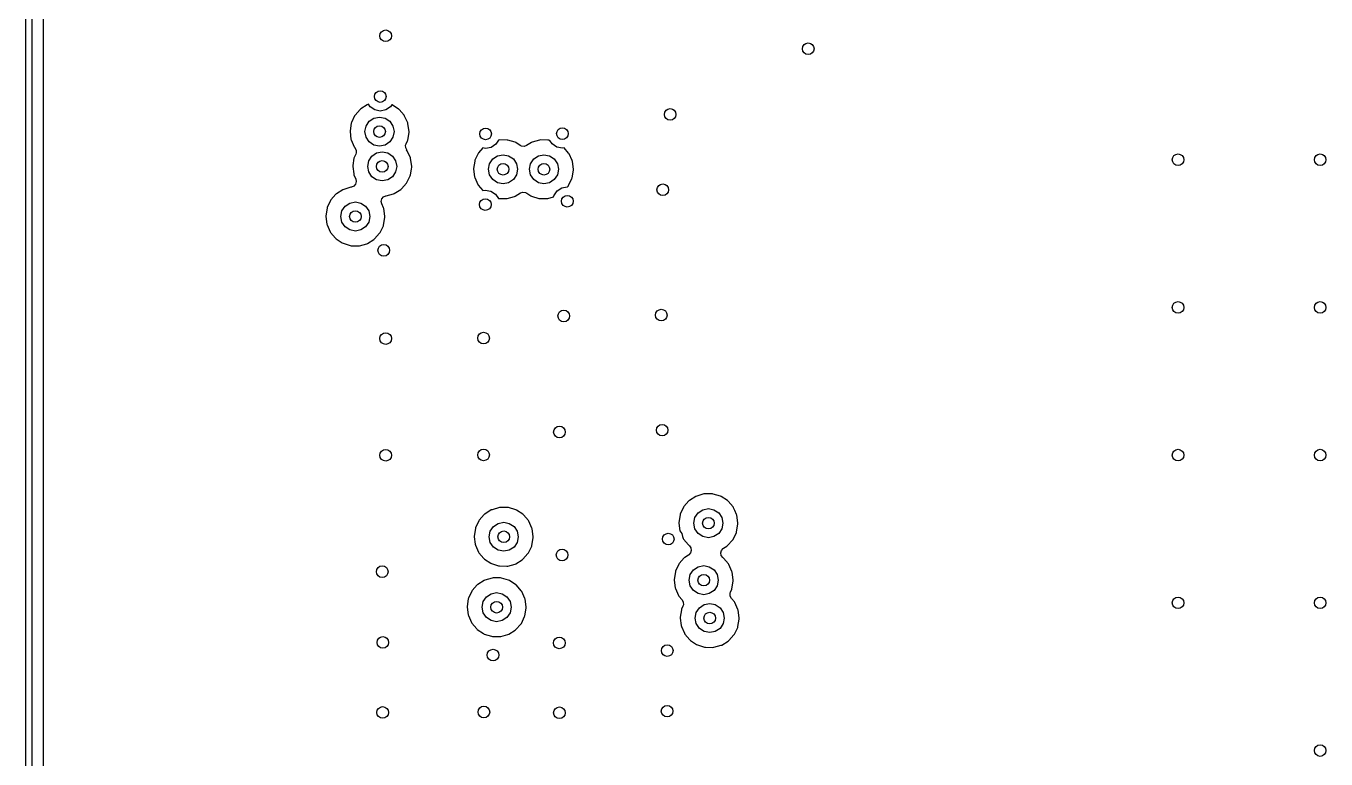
# Model space of a CAD drawing. Extents: x 0 to 4.25, y -4.33 to 0.
# Drawn here: x -0.002 to 0.879, y -2.649 to -2.153 of the extents above; entities that cross this region are included whole.
import ezdxf

# ---------------------------------------------------------------- set-up
doc = ezdxf.new("R2010")
doc.units = 0
doc.header["$MEASUREMENT"] = 0
doc.layers.add('BLACK', color=7, linetype='CONTINUOUS')

msp = doc.modelspace()

# ---------------------------------------------------------------- linework, layer by layer
at = {"layer": 'BLACK', "linetype": 'CONTINUOUS'}
for p, q in [((-0.001969, -4.33071), (-0.001969, 0)), ((0.001969, -0.001969), (0.001969, -4.32874)), ((0.009961, -2.68157), (0.009961, -0.013961)), ((0.224316, -2.20959), (0.220927, -2.21343)), ((0.224737, -2.20923), (0.224316, -2.20959)), ((0.229066, -2.2065), (0.224737, -2.20923)), ((0.229571, -2.20627), (0.229066, -2.2065)), ((0.229906, -2.20618), (0.229571, -2.20627)), ((0.231032, -2.20787), (0.229906, -2.20618)), ((0.234226, -2.21), (0.231032, -2.20787)), ((0.237992, -2.21075), (0.234226, -2.21)), ((0.241759, -2.21), (0.237992, -2.21075)), ((0.244952, -2.20787), (0.241759, -2.21)), ((0.24587, -2.20649), (0.244952, -2.20787)), ((0.246115, -2.2066), (0.24587, -2.20649)), ((0.250411, -2.20939), (0.246115, -2.2066)), ((0.250828, -2.20975), (0.250411, -2.20939)), ((0.254169, -2.21363), (0.250828, -2.20975)), ((0.218447, -2.21852), (0.218286, -2.21905)), ((0.220623, -2.21389), (0.218447, -2.21852)), ((0.220927, -2.21343), (0.220623, -2.21389)), ((0.228387, -2.22087), (0.23052, -2.21767)), ((0.23052, -2.21767), (0.233714, -2.21554)), ((0.233714, -2.21554), (0.23748, -2.21479)), ((0.23748, -2.21479), (0.241247, -2.21554)), ((0.241247, -2.21554), (0.24444, -2.21767)), ((0.24444, -2.21767), (0.246573, -2.22087)), ((0.254467, -2.2141), (0.254169, -2.21363)), ((0.256586, -2.21876), (0.254467, -2.2141)), ((0.256741, -2.21929), (0.256586, -2.21876)), ((0.217498, -2.22411), (0.217491, -2.22466)), ((0.217491, -2.22466), (0.218155, -2.22974)), ((0.218286, -2.21905), (0.217498, -2.22411)), ((0.227638, -2.22463), (0.228387, -2.22087)), ((0.228387, -2.2284), (0.227638, -2.22463)), ((0.246573, -2.22087), (0.247323, -2.22463)), ((0.247323, -2.22463), (0.246573, -2.2284)), ((0.256605, -2.23045), (0.257476, -2.22527)), ((0.257486, -2.22449), (0.256741, -2.21929)), ((0.257476, -2.22527), (0.257503, -2.22497)), ((0.257505, -2.22479), (0.257486, -2.22449)), ((0.257503, -2.22497), (0.257505, -2.22479)), ((0.218155, -2.22974), (0.218304, -2.23027)), ((0.218304, -2.23027), (0.220366, -2.23496)), ((0.220366, -2.23496), (0.220658, -2.23543)), ((0.220658, -2.23543), (0.220771, -2.23556)), ((0.220771, -2.23556), (0.221585, -2.23715)), ((0.23052, -2.23159), (0.228387, -2.2284)), ((0.233714, -2.23373), (0.23052, -2.23159)), ((0.23748, -2.23447), (0.233714, -2.23373)), ((0.241247, -2.23373), (0.23748, -2.23447)), ((0.24444, -2.23159), (0.241247, -2.23373)), ((0.246573, -2.2284), (0.24444, -2.23159)), ((0.255148, -2.23395), (0.255479, -2.23295)), ((0.255215, -2.23573), (0.255148, -2.23395)), ((0.255866, -2.23696), (0.255215, -2.23573)), ((0.255479, -2.23295), (0.256437, -2.23097)), ((0.256437, -2.23097), (0.256605, -2.23045)), ((0.307481, -2.2357), (0.304604, -2.23895)), ((0.309331, -2.23606), (0.307481, -2.2357)), ((0.313097, -2.23531), (0.309331, -2.23606)), ((0.31629, -2.23318), (0.313097, -2.23531)), ((0.318149, -2.2304), (0.31629, -2.23318)), ((0.318171, -2.23039), (0.318149, -2.2304)), ((0.318719, -2.23032), (0.318171, -2.23039)), ((0.323838, -2.23035), (0.318719, -2.23032)), ((0.324385, -2.23043), (0.323838, -2.23035)), ((0.32929, -2.2319), (0.324385, -2.23043)), ((0.329792, -2.23213), (0.32929, -2.2319)), ((0.332811, -2.23409), (0.329792, -2.23213)), ((0.333672, -2.23451), (0.332811, -2.23409)), ((0.335442, -2.2347), (0.333672, -2.23451)), ((0.337121, -2.23411), (0.335442, -2.2347)), ((0.340429, -2.23203), (0.337121, -2.23411)), ((0.340933, -2.2318), (0.340429, -2.23203)), ((0.345856, -2.23039), (0.340933, -2.2318)), ((0.346404, -2.23032), (0.345856, -2.23039)), ((0.351523, -2.23035), (0.346404, -2.23032)), ((0.35207, -2.23043), (0.351523, -2.23035)), ((0.352821, -2.23066), (0.35207, -2.23043)), ((0.354387, -2.233), (0.352821, -2.23066)), ((0.35758, -2.23513), (0.354387, -2.233)), ((0.361346, -2.23588), (0.35758, -2.23513)), ((0.362511, -2.23565), (0.361346, -2.23588)), ((0.365532, -2.23916), (0.362511, -2.23565)), ((0.220097, -2.24265), (0.219309, -2.24771)), ((0.220258, -2.24212), (0.220097, -2.24265)), ((0.22133, -2.23984), (0.220258, -2.24212)), ((0.221631, -2.23893), (0.22133, -2.23984)), ((0.221585, -2.23715), (0.221631, -2.23893)), ((0.229449, -2.24823), (0.230198, -2.24446)), ((0.230198, -2.24446), (0.232332, -2.24127)), ((0.232332, -2.24127), (0.235525, -2.23914)), ((0.235525, -2.23914), (0.239291, -2.23839)), ((0.239291, -2.23839), (0.243058, -2.23914)), ((0.243058, -2.23914), (0.246251, -2.24127)), ((0.246251, -2.24127), (0.248385, -2.24446)), ((0.248385, -2.24446), (0.249134, -2.24823)), ((0.255827, -2.23699), (0.255866, -2.23696)), ((0.256279, -2.23769), (0.255827, -2.23699)), ((0.258397, -2.24235), (0.256279, -2.23769)), ((0.258553, -2.24288), (0.258397, -2.24235)), ((0.259297, -2.24808), (0.258553, -2.24288)), ((0.301963, -2.24458), (0.301175, -2.24964)), ((0.302125, -2.24405), (0.301963, -2.24458)), ((0.3043, -2.23942), (0.302125, -2.24405)), ((0.304604, -2.23895), (0.3043, -2.23942)), ((0.312064, -2.24639), (0.314198, -2.2432)), ((0.314198, -2.2432), (0.317391, -2.24106)), ((0.317391, -2.24106), (0.321157, -2.24031)), ((0.321157, -2.24031), (0.324924, -2.24106)), ((0.324924, -2.24106), (0.328117, -2.2432)), ((0.328117, -2.2432), (0.330251, -2.24639)), ((0.339749, -2.24639), (0.341883, -2.2432)), ((0.341883, -2.2432), (0.345076, -2.24106)), ((0.345076, -2.24106), (0.348843, -2.24031)), ((0.348843, -2.24031), (0.352609, -2.24106)), ((0.352609, -2.24106), (0.355802, -2.2432)), ((0.355802, -2.2432), (0.357936, -2.24639)), ((0.36583, -2.23962), (0.365532, -2.23916)), ((0.367949, -2.24428), (0.36583, -2.23962)), ((0.368104, -2.24481), (0.367949, -2.24428)), ((0.368848, -2.25001), (0.368104, -2.24481)), ((0.219309, -2.24771), (0.219302, -2.24826)), ((0.219302, -2.24826), (0.219966, -2.25334)), ((0.219966, -2.25334), (0.220115, -2.25387)), ((0.220115, -2.25387), (0.221391, -2.25677)), ((0.230198, -2.25199), (0.229449, -2.24823)), ((0.232332, -2.25519), (0.230198, -2.25199)), ((0.248385, -2.25199), (0.246251, -2.25519)), ((0.249134, -2.24823), (0.248385, -2.25199)), ((0.258248, -2.25457), (0.258416, -2.25404)), ((0.258416, -2.25404), (0.259064, -2.25019)), ((0.259064, -2.25019), (0.259136, -2.24976)), ((0.259136, -2.24976), (0.259287, -2.24886)), ((0.259136, -2.24976), (0.259136, -2.24976)), ((0.259287, -2.24886), (0.259314, -2.24856)), ((0.259317, -2.24838), (0.259297, -2.24808)), ((0.259314, -2.24856), (0.259317, -2.24838)), ((0.301175, -2.24964), (0.301169, -2.25019)), ((0.301169, -2.25019), (0.301832, -2.25527)), ((0.311315, -2.25016), (0.312064, -2.24639)), ((0.312064, -2.25392), (0.311315, -2.25016)), ((0.314198, -2.25712), (0.312064, -2.25392)), ((0.330251, -2.25392), (0.328117, -2.25712)), ((0.330251, -2.24639), (0.331, -2.25016)), ((0.331, -2.25016), (0.330251, -2.25392)), ((0.339, -2.25016), (0.339749, -2.24639)), ((0.339749, -2.25392), (0.339, -2.25016)), ((0.341883, -2.25712), (0.339749, -2.25392)), ((0.357936, -2.25392), (0.355802, -2.25712)), ((0.357936, -2.24639), (0.358685, -2.25016)), ((0.358685, -2.25016), (0.357936, -2.25392)), ((0.367968, -2.25597), (0.368839, -2.25079)), ((0.368839, -2.25079), (0.368866, -2.25049)), ((0.368868, -2.25031), (0.368848, -2.25001)), ((0.368866, -2.25049), (0.368868, -2.25031)), ((0.218144, -2.26236), (0.213221, -2.26377)), ((0.218273, -2.26234), (0.218144, -2.26236)), ((0.218486, -2.26231), (0.218273, -2.26234)), ((0.220115, -2.26159), (0.218486, -2.26231)), ((0.221272, -2.26024), (0.220115, -2.26159)), ((0.221727, -2.25852), (0.221272, -2.26024)), ((0.221391, -2.25677), (0.221727, -2.25852)), ((0.235525, -2.25732), (0.232332, -2.25519)), ((0.239291, -2.25807), (0.235525, -2.25732)), ((0.243058, -2.25732), (0.239291, -2.25807)), ((0.246251, -2.25519), (0.243058, -2.25732)), ((0.252271, -2.26343), (0.255707, -2.25963)), ((0.255707, -2.25963), (0.256016, -2.25918)), ((0.256016, -2.25918), (0.258248, -2.25457)), ((0.301832, -2.25527), (0.301981, -2.2558)), ((0.301981, -2.2558), (0.304043, -2.26048)), ((0.304043, -2.26048), (0.304335, -2.26095)), ((0.304335, -2.26095), (0.307369, -2.26456)), ((0.317391, -2.25925), (0.314198, -2.25712)), ((0.321157, -2.26), (0.317391, -2.25925)), ((0.324924, -2.25925), (0.321157, -2.26)), ((0.328117, -2.25712), (0.324924, -2.25925)), ((0.345076, -2.25925), (0.341883, -2.25712)), ((0.348843, -2.26), (0.345076, -2.25925)), ((0.352609, -2.25925), (0.348843, -2.26)), ((0.355802, -2.25712), (0.352609, -2.25925)), ((0.357725, -2.26485), (0.360918, -2.26272)), ((0.360918, -2.26272), (0.364685, -2.26197)), ((0.364685, -2.26197), (0.36486, -2.262)), ((0.36486, -2.262), (0.365258, -2.26156)), ((0.365258, -2.26156), (0.365436, -2.2613)), ((0.365436, -2.2613), (0.365567, -2.2611)), ((0.365567, -2.2611), (0.367799, -2.2565)), ((0.367799, -2.2565), (0.367968, -2.25597)), ((0.204273, -2.27138), (0.202097, -2.27602)), ((0.204576, -2.27092), (0.204273, -2.27138)), ((0.207965, -2.26708), (0.204576, -2.27092)), ((0.208386, -2.26673), (0.207965, -2.26708)), ((0.212716, -2.26399), (0.208386, -2.26673)), ((0.213221, -2.26377), (0.212716, -2.26399)), ((0.238688, -2.27189), (0.239123, -2.27016)), ((0.239123, -2.27016), (0.240263, -2.2688)), ((0.240263, -2.2688), (0.241764, -2.26811)), ((0.241761, -2.2681), (0.241827, -2.26809)), ((0.241764, -2.26811), (0.241761, -2.2681)), ((0.241827, -2.26809), (0.241883, -2.26806)), ((0.241883, -2.26806), (0.241978, -2.26804)), ((0.241978, -2.26804), (0.246975, -2.26668)), ((0.246975, -2.26668), (0.247483, -2.26646)), ((0.247483, -2.26646), (0.251846, -2.26378)), ((0.251846, -2.26378), (0.252271, -2.26343)), ((0.307369, -2.26456), (0.309134, -2.26421)), ((0.309134, -2.26421), (0.3129, -2.26496)), ((0.3129, -2.26496), (0.316094, -2.2671)), ((0.316094, -2.2671), (0.317959, -2.26989)), ((0.317959, -2.26989), (0.318235, -2.26993)), ((0.318235, -2.26993), (0.323354, -2.27003)), ((0.323354, -2.27003), (0.323902, -2.26996)), ((0.323902, -2.26996), (0.328841, -2.26861)), ((0.328841, -2.26861), (0.329349, -2.26839)), ((0.329349, -2.26839), (0.332948, -2.26618)), ((0.332948, -2.26618), (0.334634, -2.26561)), ((0.334634, -2.26561), (0.336401, -2.26583)), ((0.336401, -2.26583), (0.337257, -2.26626)), ((0.337257, -2.26626), (0.339988, -2.26808)), ((0.339988, -2.26808), (0.340488, -2.26832)), ((0.340488, -2.26832), (0.345374, -2.26984)), ((0.345374, -2.26984), (0.34592, -2.26993)), ((0.34592, -2.26993), (0.351039, -2.27003)), ((0.351039, -2.27003), (0.351587, -2.26996)), ((0.351587, -2.26996), (0.355419, -2.26891)), ((0.355419, -2.26891), (0.355592, -2.26804)), ((0.355592, -2.26804), (0.357725, -2.26485)), ((0.201935, -2.27655), (0.201148, -2.28161)), ((0.202097, -2.27602), (0.201935, -2.27655)), ((0.211287, -2.28213), (0.212037, -2.27836)), ((0.212037, -2.27836), (0.21417, -2.27517)), ((0.21417, -2.27517), (0.217363, -2.27303)), ((0.217363, -2.27303), (0.22113, -2.27228)), ((0.22113, -2.27228), (0.224896, -2.27303)), ((0.224896, -2.27303), (0.22809, -2.27517)), ((0.22809, -2.27517), (0.230223, -2.27836)), ((0.230223, -2.27836), (0.230972, -2.28213)), ((0.239046, -2.27363), (0.238688, -2.27189)), ((0.240236, -2.27625), (0.239046, -2.27363)), ((0.240391, -2.27678), (0.240236, -2.27625)), ((0.241136, -2.28198), (0.240391, -2.27678)), ((0.201148, -2.28161), (0.201141, -2.28216)), ((0.201141, -2.28216), (0.201805, -2.28723)), ((0.201805, -2.28723), (0.201953, -2.28777)), ((0.201953, -2.28777), (0.204015, -2.29245)), ((0.212037, -2.28589), (0.211287, -2.28213)), ((0.21417, -2.28909), (0.212037, -2.28589)), ((0.217363, -2.29122), (0.21417, -2.28909)), ((0.22809, -2.28909), (0.224896, -2.29122)), ((0.230223, -2.28589), (0.22809, -2.28909)), ((0.230972, -2.28213), (0.230223, -2.28589)), ((0.237855, -2.29307), (0.240087, -2.28847)), ((0.240087, -2.28847), (0.240255, -2.28794)), ((0.240255, -2.28794), (0.241126, -2.28276)), ((0.241126, -2.28276), (0.241153, -2.28246)), ((0.241155, -2.28228), (0.241136, -2.28198)), ((0.241153, -2.28246), (0.241155, -2.28228)), ((0.204015, -2.29245), (0.204308, -2.29292)), ((0.204308, -2.29292), (0.207602, -2.29684)), ((0.207602, -2.29684), (0.208014, -2.29721)), ((0.208014, -2.29721), (0.212276, -2.30005)), ((0.22113, -2.29197), (0.217363, -2.29122)), ((0.224896, -2.29122), (0.22113, -2.29197)), ((0.229321, -2.30036), (0.233684, -2.29768)), ((0.233684, -2.29768), (0.23411, -2.29733)), ((0.23411, -2.29733), (0.237545, -2.29353)), ((0.237545, -2.29353), (0.237855, -2.29307)), ((0.212276, -2.30005), (0.212775, -2.30029)), ((0.212775, -2.30029), (0.217661, -2.30181)), ((0.217661, -2.30181), (0.218207, -2.3019)), ((0.218207, -2.3019), (0.223326, -2.30199)), ((0.223326, -2.30199), (0.223875, -2.30193)), ((0.223875, -2.30193), (0.228814, -2.30058)), ((0.228814, -2.30058), (0.229321, -2.30036)), ((0.451823, -2.47163), (0.447493, -2.47436)), ((0.452327, -2.47141), (0.451823, -2.47163)), ((0.45725, -2.47), (0.452327, -2.47141)), ((0.457798, -2.46992), (0.45725, -2.47)), ((0.462917, -2.46996), (0.457798, -2.46992)), ((0.463464, -2.47004), (0.462917, -2.46996)), ((0.468369, -2.4715), (0.463464, -2.47004)), ((0.468871, -2.47174), (0.468369, -2.4715)), ((0.473167, -2.47452), (0.468871, -2.47174)), ((0.313201, -2.48084), (0.308871, -2.48358)), ((0.313705, -2.48062), (0.313201, -2.48084)), ((0.318628, -2.47921), (0.313705, -2.48062)), ((0.319176, -2.47914), (0.318628, -2.47921)), ((0.324295, -2.47917), (0.319176, -2.47914)), ((0.324842, -2.47925), (0.324295, -2.47917)), ((0.329747, -2.48072), (0.324842, -2.47925)), ((0.330249, -2.48095), (0.329747, -2.48072)), ((0.334545, -2.48373), (0.330249, -2.48095)), ((0.443379, -2.47902), (0.441203, -2.48366)), ((0.443683, -2.47856), (0.443379, -2.47902)), ((0.447072, -2.47472), (0.443683, -2.47856)), ((0.447493, -2.47436), (0.447072, -2.47472)), ((0.451143, -2.486), (0.453276, -2.4828)), ((0.453276, -2.4828), (0.45647, -2.48067)), ((0.45647, -2.48067), (0.460236, -2.47992)), ((0.460236, -2.47992), (0.464003, -2.48067)), ((0.464003, -2.48067), (0.467196, -2.4828)), ((0.467196, -2.4828), (0.46933, -2.486)), ((0.473584, -2.47488), (0.473167, -2.47452)), ((0.476925, -2.47876), (0.473584, -2.47488)), ((0.477223, -2.47923), (0.476925, -2.47876)), ((0.477307, -2.47941), (0.477223, -2.47923)), ((0.478123, -2.48121), (0.477307, -2.47941)), ((0.479342, -2.48389), (0.478123, -2.48121)), ((0.304757, -2.48823), (0.302581, -2.49287)), ((0.305061, -2.48777), (0.304757, -2.48823)), ((0.30845, -2.48393), (0.305061, -2.48777)), ((0.308871, -2.48358), (0.30845, -2.48393)), ((0.314654, -2.49202), (0.317848, -2.48988)), ((0.317848, -2.48988), (0.321614, -2.48913)), ((0.321614, -2.48913), (0.325381, -2.48988)), ((0.325381, -2.48988), (0.328574, -2.49202)), ((0.334962, -2.4841), (0.334545, -2.48373)), ((0.338303, -2.48797), (0.334962, -2.4841)), ((0.338601, -2.48844), (0.338303, -2.48797)), ((0.34072, -2.4931), (0.338601, -2.48844)), ((0.440254, -2.48924), (0.440247, -2.4898)), ((0.440247, -2.4898), (0.440911, -2.49487)), ((0.441042, -2.48418), (0.440254, -2.48924)), ((0.441203, -2.48366), (0.441042, -2.48418)), ((0.450394, -2.48976), (0.451143, -2.486)), ((0.451143, -2.49353), (0.450394, -2.48976)), ((0.46933, -2.486), (0.470079, -2.48976)), ((0.470079, -2.48976), (0.46933, -2.49353)), ((0.479498, -2.48442), (0.479342, -2.48389)), ((0.479361, -2.49558), (0.480232, -2.4904)), ((0.480242, -2.48962), (0.479498, -2.48442)), ((0.480232, -2.4904), (0.480259, -2.4901)), ((0.480261, -2.48992), (0.480242, -2.48962)), ((0.480259, -2.4901), (0.480261, -2.48992)), ((0.301632, -2.49846), (0.301625, -2.49901)), ((0.301625, -2.49901), (0.302289, -2.50408)), ((0.30242, -2.4934), (0.301632, -2.49846)), ((0.302581, -2.49287), (0.30242, -2.4934)), ((0.311772, -2.49898), (0.312521, -2.49521)), ((0.312521, -2.50274), (0.311772, -2.49898)), ((0.312521, -2.49521), (0.314654, -2.49202)), ((0.328574, -2.49202), (0.330707, -2.49521)), ((0.330707, -2.49521), (0.331457, -2.49898)), ((0.331457, -2.49898), (0.330707, -2.50274)), ((0.340875, -2.49363), (0.34072, -2.4931)), ((0.340739, -2.50479), (0.34161, -2.49961)), ((0.34162, -2.49883), (0.340875, -2.49363)), ((0.34161, -2.49961), (0.341637, -2.49931)), ((0.341639, -2.49913), (0.34162, -2.49883)), ((0.341637, -2.49931), (0.341639, -2.49913)), ((0.440911, -2.49487), (0.442164, -2.49675)), ((0.442164, -2.49675), (0.442589, -2.49888)), ((0.442589, -2.49888), (0.443122, -2.50009)), ((0.443122, -2.50009), (0.443414, -2.50056)), ((0.443414, -2.50056), (0.446708, -2.50448)), ((0.453276, -2.49672), (0.451143, -2.49353)), ((0.45647, -2.49886), (0.453276, -2.49672)), ((0.460236, -2.49961), (0.45647, -2.49886)), ((0.464003, -2.49886), (0.460236, -2.49961)), ((0.467196, -2.49672), (0.464003, -2.49886)), ((0.46933, -2.49353), (0.467196, -2.49672)), ((0.476961, -2.50071), (0.479193, -2.4961)), ((0.479193, -2.4961), (0.479361, -2.49558)), ((0.302289, -2.50408), (0.302438, -2.50462)), ((0.302438, -2.50462), (0.3045, -2.5093)), ((0.3045, -2.5093), (0.304792, -2.50977)), ((0.314654, -2.50594), (0.312521, -2.50274)), ((0.317848, -2.50807), (0.314654, -2.50594)), ((0.321614, -2.50882), (0.317848, -2.50807)), ((0.325381, -2.50807), (0.321614, -2.50882)), ((0.328574, -2.50594), (0.325381, -2.50807)), ((0.330707, -2.50274), (0.328574, -2.50594)), ((0.338339, -2.50992), (0.340571, -2.50532)), ((0.340571, -2.50532), (0.340739, -2.50479)), ((0.446708, -2.50448), (0.447328, -2.50503)), ((0.447328, -2.50503), (0.448358, -2.50649)), ((0.448656, -2.50824), (0.448162, -2.50995)), ((0.448358, -2.50649), (0.448656, -2.50824)), ((0.468659, -2.50992), (0.469131, -2.5082)), ((0.469131, -2.5082), (0.470301, -2.50686)), ((0.470301, -2.50686), (0.470562, -2.50669)), ((0.470562, -2.50669), (0.472791, -2.50532)), ((0.472791, -2.50532), (0.473216, -2.50497)), ((0.473216, -2.50497), (0.476652, -2.50117)), ((0.476652, -2.50117), (0.476961, -2.50071)), ((0.304792, -2.50977), (0.308086, -2.51369)), ((0.308086, -2.51369), (0.308498, -2.51406)), ((0.308498, -2.51406), (0.31276, -2.5169)), ((0.31276, -2.5169), (0.313259, -2.51714)), ((0.313259, -2.51714), (0.318146, -2.51866)), ((0.324359, -2.51878), (0.329298, -2.51743)), ((0.329298, -2.51743), (0.329806, -2.51721)), ((0.329806, -2.51721), (0.334169, -2.51453)), ((0.334169, -2.51453), (0.334594, -2.51418)), ((0.334594, -2.51418), (0.33803, -2.51038)), ((0.33803, -2.51038), (0.338339, -2.50992)), ((0.440229, -2.5176), (0.438054, -2.52224)), ((0.440533, -2.51714), (0.440229, -2.5176)), ((0.443922, -2.5133), (0.440533, -2.51714)), ((0.444343, -2.51295), (0.443922, -2.5133)), ((0.446796, -2.5114), (0.444343, -2.51295)), ((0.446976, -2.51128), (0.446796, -2.5114)), ((0.448162, -2.50995), (0.446976, -2.51128)), ((0.468978, -2.51167), (0.468659, -2.50992)), ((0.470025, -2.51311), (0.468978, -2.51167)), ((0.470434, -2.51347), (0.470025, -2.51311)), ((0.473776, -2.51734), (0.470434, -2.51347)), ((0.474074, -2.51781), (0.473776, -2.51734)), ((0.476193, -2.52247), (0.474074, -2.51781)), ((0.313825, -2.52689), (0.308902, -2.5283)), ((0.314372, -2.52681), (0.313825, -2.52689)), ((0.319492, -2.52685), (0.314372, -2.52681)), ((0.318146, -2.51866), (0.318691, -2.51875)), ((0.318691, -2.51875), (0.32381, -2.51884)), ((0.320039, -2.52693), (0.319492, -2.52685)), ((0.324894, -2.52838), (0.320039, -2.52693)), ((0.32381, -2.51884), (0.324359, -2.51878)), ((0.437892, -2.52277), (0.437104, -2.52783)), ((0.438054, -2.52224), (0.437892, -2.52277)), ((0.447244, -2.52835), (0.447993, -2.52458)), ((0.447993, -2.52458), (0.450127, -2.52139)), ((0.450127, -2.52139), (0.45332, -2.51925)), ((0.45332, -2.51925), (0.457087, -2.5185)), ((0.457087, -2.5185), (0.460853, -2.51925)), ((0.460853, -2.51925), (0.464046, -2.52139)), ((0.464046, -2.52139), (0.46618, -2.52458)), ((0.46618, -2.52458), (0.466929, -2.52835)), ((0.476348, -2.523), (0.476193, -2.52247)), ((0.477092, -2.5282), (0.476348, -2.523)), ((0.300257, -2.53545), (0.299954, -2.53591)), ((0.303647, -2.53161), (0.300257, -2.53545)), ((0.304068, -2.53125), (0.303647, -2.53161)), ((0.308397, -2.52852), (0.304068, -2.53125)), ((0.308902, -2.5283), (0.308397, -2.52852)), ((0.324944, -2.52839), (0.324894, -2.52838)), ((0.325446, -2.52863), (0.324944, -2.52839)), ((0.329742, -2.53141), (0.325446, -2.52863)), ((0.329993, -2.53163), (0.329742, -2.53141)), ((0.330158, -2.53177), (0.329993, -2.53163)), ((0.3335, -2.53565), (0.330158, -2.53177)), ((0.333798, -2.53612), (0.3335, -2.53565)), ((0.437104, -2.52783), (0.437098, -2.52838)), ((0.437098, -2.52838), (0.437761, -2.53345)), ((0.437761, -2.53345), (0.43791, -2.53399)), ((0.43791, -2.53399), (0.439972, -2.53867)), ((0.447993, -2.53211), (0.447244, -2.52835)), ((0.450127, -2.53531), (0.447993, -2.53211)), ((0.45332, -2.53744), (0.450127, -2.53531)), ((0.464046, -2.53531), (0.460853, -2.53744)), ((0.46618, -2.53211), (0.464046, -2.53531)), ((0.466929, -2.52835), (0.46618, -2.53211)), ((0.475246, -2.53633), (0.476044, -2.53469)), ((0.476044, -2.53469), (0.476212, -2.53416)), ((0.476212, -2.53416), (0.477083, -2.52898)), ((0.477083, -2.52898), (0.47711, -2.52868)), ((0.477112, -2.5285), (0.477092, -2.5282)), ((0.47711, -2.52868), (0.477112, -2.5285)), ((0.297616, -2.54107), (0.296829, -2.54613)), ((0.297778, -2.54055), (0.297616, -2.54107)), ((0.299954, -2.53591), (0.297778, -2.54055)), ((0.306969, -2.54665), (0.307718, -2.54289)), ((0.307718, -2.54289), (0.309851, -2.53969)), ((0.309851, -2.53969), (0.313044, -2.53756)), ((0.313044, -2.53756), (0.316811, -2.53681)), ((0.316811, -2.53681), (0.320578, -2.53756)), ((0.320578, -2.53756), (0.323771, -2.53969)), ((0.323771, -2.53969), (0.325904, -2.54289)), ((0.325904, -2.54289), (0.326654, -2.54665)), ((0.335917, -2.54078), (0.333798, -2.53612)), ((0.336072, -2.54131), (0.335917, -2.54078)), ((0.336817, -2.54651), (0.336072, -2.54131)), ((0.439972, -2.53867), (0.440264, -2.53914)), ((0.440264, -2.53914), (0.442434, -2.54172)), ((0.442434, -2.54172), (0.443248, -2.54331)), ((0.443248, -2.54331), (0.443294, -2.54509)), ((0.457087, -2.53819), (0.45332, -2.53744)), ((0.460853, -2.53744), (0.457087, -2.53819)), ((0.457363, -2.54492), (0.46113, -2.54417)), ((0.46113, -2.54417), (0.464896, -2.54492)), ((0.474915, -2.53734), (0.475246, -2.53633)), ((0.474982, -2.53912), (0.474915, -2.53734)), ((0.475815, -2.54069), (0.474982, -2.53912)), ((0.477819, -2.54301), (0.475815, -2.54069)), ((0.478117, -2.54348), (0.477819, -2.54301)), ((0.480236, -2.54814), (0.478117, -2.54348)), ((0.296829, -2.54613), (0.296822, -2.54669)), ((0.296822, -2.54669), (0.297486, -2.55176)), ((0.297486, -2.55176), (0.297635, -2.55229)), ((0.297635, -2.55229), (0.299696, -2.55698)), ((0.307718, -2.55042), (0.306969, -2.54665)), ((0.309851, -2.55361), (0.307718, -2.55042)), ((0.325904, -2.55042), (0.323771, -2.55361)), ((0.326654, -2.54665), (0.325904, -2.55042)), ((0.333536, -2.5576), (0.335768, -2.55299)), ((0.335768, -2.55299), (0.335936, -2.55247)), ((0.335936, -2.55247), (0.336807, -2.54729)), ((0.336807, -2.54729), (0.336834, -2.54699)), ((0.336836, -2.54681), (0.336817, -2.54651)), ((0.336834, -2.54699), (0.336836, -2.54681)), ((0.441935, -2.54844), (0.441148, -2.5535)), ((0.442097, -2.54791), (0.441935, -2.54844)), ((0.442993, -2.546), (0.442097, -2.54791)), ((0.443294, -2.54509), (0.442993, -2.546)), ((0.451287, -2.55402), (0.452037, -2.55025)), ((0.452037, -2.55025), (0.45417, -2.54706)), ((0.45417, -2.54706), (0.457363, -2.54492)), ((0.464896, -2.54492), (0.46809, -2.54706)), ((0.46809, -2.54706), (0.470223, -2.55025)), ((0.470223, -2.55025), (0.470972, -2.55402)), ((0.480391, -2.54867), (0.480236, -2.54814)), ((0.481136, -2.55387), (0.480391, -2.54867)), ((0.299696, -2.55698), (0.299989, -2.55745)), ((0.299989, -2.55745), (0.303283, -2.56137)), ((0.303283, -2.56137), (0.303695, -2.56174)), ((0.303695, -2.56174), (0.307957, -2.56457)), ((0.313044, -2.55575), (0.309851, -2.55361)), ((0.316811, -2.5565), (0.313044, -2.55575)), ((0.320578, -2.55575), (0.316811, -2.5565)), ((0.323771, -2.55361), (0.320578, -2.55575)), ((0.325003, -2.56489), (0.329365, -2.56221)), ((0.329365, -2.56221), (0.329791, -2.56185)), ((0.329791, -2.56185), (0.333226, -2.55806)), ((0.333226, -2.55806), (0.333536, -2.5576)), ((0.441148, -2.5535), (0.441141, -2.55405)), ((0.441141, -2.55405), (0.441805, -2.55912)), ((0.441805, -2.55912), (0.441953, -2.55966)), ((0.441953, -2.55966), (0.444015, -2.56434)), ((0.452037, -2.55778), (0.451287, -2.55402)), ((0.45417, -2.56098), (0.452037, -2.55778)), ((0.457363, -2.56311), (0.45417, -2.56098)), ((0.46809, -2.56098), (0.464896, -2.56311)), ((0.470223, -2.55778), (0.46809, -2.56098)), ((0.470972, -2.55402), (0.470223, -2.55778)), ((0.477855, -2.56496), (0.480087, -2.56036)), ((0.480087, -2.56036), (0.480255, -2.55983)), ((0.480255, -2.55983), (0.481126, -2.55465)), ((0.481126, -2.55465), (0.481153, -2.55435)), ((0.481155, -2.55417), (0.481136, -2.55387)), ((0.481153, -2.55435), (0.481155, -2.55417)), ((0.307957, -2.56457), (0.308456, -2.56481)), ((0.308456, -2.56481), (0.313342, -2.56634)), ((0.313342, -2.56634), (0.313888, -2.56643)), ((0.313888, -2.56643), (0.319007, -2.56652)), ((0.319007, -2.56652), (0.319556, -2.56645)), ((0.319556, -2.56645), (0.324495, -2.56511)), ((0.324495, -2.56511), (0.325003, -2.56489)), ((0.444015, -2.56434), (0.444308, -2.56481)), ((0.444308, -2.56481), (0.447602, -2.56873)), ((0.447602, -2.56873), (0.448014, -2.5691)), ((0.448014, -2.5691), (0.452276, -2.57194)), ((0.46113, -2.56386), (0.457363, -2.56311)), ((0.464896, -2.56311), (0.46113, -2.56386)), ((0.469321, -2.57225), (0.473684, -2.56957)), ((0.473684, -2.56957), (0.47411, -2.56922)), ((0.47411, -2.56922), (0.477545, -2.56542)), ((0.477545, -2.56542), (0.477855, -2.56496)), ((0.452276, -2.57194), (0.452775, -2.57217)), ((0.452775, -2.57217), (0.457661, -2.5737)), ((0.457661, -2.5737), (0.458207, -2.57379)), ((0.458207, -2.57379), (0.463326, -2.57388)), ((0.463326, -2.57388), (0.463875, -2.57382)), ((0.463875, -2.57382), (0.468814, -2.57247)), ((0.468814, -2.57247), (0.469321, -2.57225))]:
    msp.add_line(p, q, dxfattribs=at)
at = {"layer": 'BLACK'}
for centre in [(0.241653, -2.1598), (0.527835, -2.16858), (0.237992, -2.20091), (0.434346, -2.21304), (0.23748, -2.22463), (0.309331, -2.22622), (0.361346, -2.22604), (0.239291, -2.24823), (0.778346, -2.2437), (0.874606, -2.2437), (0.321157, -2.25016), (0.348843, -2.25016), (0.429346, -2.26404), (0.309134, -2.27406), (0.364685, -2.27181), (0.22113, -2.28213), (0.240346, -2.30504), (0.778346, -2.3437), (0.874606, -2.3437), (0.362275, -2.3495), (0.428318, -2.34888), (0.241653, -2.3648), (0.307944, -2.36446), (0.359346, -2.42804), (0.428905, -2.4268), (0.241653, -2.4438), (0.307944, -2.44359), (0.778346, -2.4437), (0.874606, -2.4437), (0.460236, -2.48976), (0.321614, -2.49898), (0.433071, -2.50051), (0.361094, -2.51131), (0.239331, -2.5226), (0.457087, -2.52835), (0.316811, -2.54665), (0.778346, -2.5437), (0.874606, -2.5437), (0.46113, -2.55402), (0.239724, -2.57051), (0.359252, -2.57087), (0.314346, -2.57904), (0.432346, -2.57604), (0.239606, -2.61791), (0.308161, -2.61761), (0.359331, -2.61815), (0.432283, -2.61704), (0.874606, -2.6437)]:
    msp.add_circle(centre, 0.003937, dxfattribs=at)

doc.saveas('drawing.dxf')
